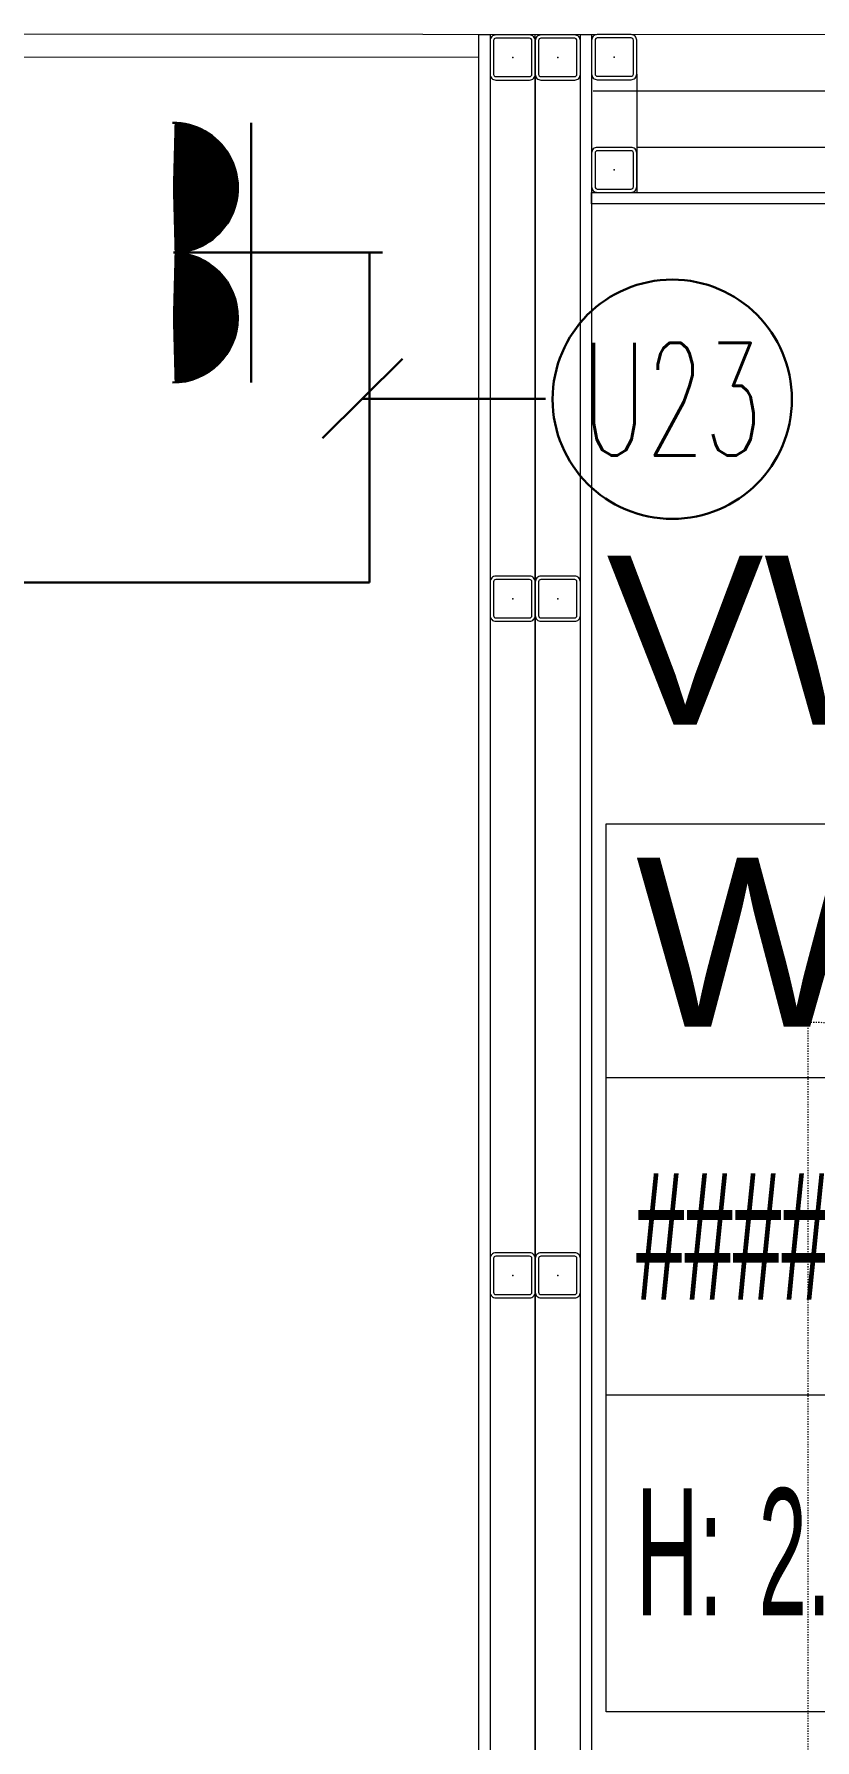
# Model space of a CAD drawing. Extents: x -1439 to 34962, y -872 to 8330.
# Drawn here: x 16996.4 to 17065.6, y 3306.2 to 3457.5 of the extents above; entities that cross this region are included whole.
import ezdxf
from ezdxf.enums import TextEntityAlignment as Align

# ---------------------------------------------------------------- set-up
doc = ezdxf.new("R2010")
doc.units = 0
doc.linetypes.add('DOT2', pattern=[0.125, 0, -0.125])
doc.layers.get('0').update_dxf_attribs({"color": 9, "lineweight": 9})
for name, color, linetype, lineweight in [('00', 9, 'Continuous', 9), ('06D', 9, 'Continuous', 9), ('10', 9, 'Continuous', 9), ('11', 9, 'Continuous', 9), ('14', 9, 'Continuous', 9), ('20', 9, 'DOT2', 9), ('21_MAHAL', 9, 'Continuous', 9), ('33', 9, 'BATTING', 9), ('E-KABLO', 7, 'Continuous', 30), ('E-LINYE', 7, 'Continuous', 30), ('E-ÇİFTLİ UPS PRİZ', 7, 'Continuous', 30)]:
    doc.layers.add(name, color=color, linetype=linetype, lineweight=lineweight)
doc.styles.add('Arial', font='arial.ttf', dxfattribs={"height": 2.5})
doc.styles.add('E-YAZI', font='txttw.shx')
doc.styles.add('MuuM_TEXT-STANDART', font='ARIALN.TTF')
doc.linetypes.add('BATTING', pattern='A,0.0001,-0.1,[134,ltypeshp.shx,S=0.1,R=0,X=-0.1,Y=0],-0.2,[134,ltypeshp.shx,S=0.1,R=180,X=0.1,Y=0],-0.1', length=0.4001)

# ---------------------------------------------------------------- blocks, each defined once
blk = doc.blocks.new('Prf-40x40')
for points in [[(1.5, -2), (-1.5, -2, -0.414214), (-2, -1.5), (-2, 1.5, -0.414214), (-1.5, 2), (1.5, 2, -0.414214), (2, 1.5), (2, -1.5, -0.414214)], [(1.5, -1.7), (-1.5, -1.7, -0.414214), (-1.7, -1.5), (-1.7, 1.5, -0.414214), (-1.5, 1.7), (1.5, 1.7, -0.414214), (1.7, 1.5), (1.7, -1.5, -0.414214)]]:
    blk.add_lwpolyline(points, format="xyb", close=True)
blk.add_point((0, 0))
blk = doc.blocks.new('P-AH-01-10')
at = {"layer": '20'}
blk.add_lwpolyline([(-9.87, -13.1), (-91.47, -13.1)], dxfattribs=at)
blk.add_arc((-9.18, -13.22), 82.29, 179.9189, 269.4168, dxfattribs=at)
blk = doc.blocks.new('0_roomno2')
blk.add_lwpolyline([(19.375, -10.5), (0, -10.5), (0, 0), (19.375, 0)], close=True)
for points in [[(0, -3), (19.375, -3)], [(0, -6.75), (8.125, -6.75)]]:
    blk.add_lwpolyline(points)
at = {"style": 'MuuM_TEXT-STANDART', "width": 0.6}
blk.add_text('H:', height=1.5, dxfattribs=at).set_placement((0.35, -8.608), align=Align.MIDDLE_LEFT)
at = {"style": 'Arial'}
blk.add_attdef('ODANO', (0, 1.17), '', height=2, dxfattribs=at)
blk.add_attdef('MEKANADI', text='', height=2, dxfattribs=at).set_placement((0.35, -3), align=Align.BOTTOM_LEFT)
at = {"style": 'MuuM_TEXT-STANDART', "width": 0.6}
for tag, p in [('YER01', (10, -4.5)), ('TAVAN01', (13.75, -4.5)), ('DUVAR01', (17.5, -4.5)), ('YER02', (10, -6.75)), ('TAVAN02', (13.75, -6.75)), ('DUVAR02', (17.5, -6.75)), ('YER03', (10, -9)), ('TAVAN03', (13.75, -9)), ('DUVAR03', (17.5, -9))]:
    blk.add_attdef(tag, text='', height=1.5, dxfattribs=at).set_placement(p, align=Align.MIDDLE_CENTER)
for tag, p in [('M2', (0.35, -4.875)), ('TEMIZTAVANYUKSEKLIGI', (1.8, -8.608))]:
    blk.add_attdef(tag, text='', height=1.5, dxfattribs=at).set_placement(p, align=Align.MIDDLE_LEFT)
blk = doc.blocks.new('100_ÇİFTLİ UPS PRİZ')
at = {"layer": 'E-ÇİFTLİ UPS PRİZ', "color": 4}
for p, q in [((0, 3.862), (0, 0)), ((-2.4, 2.425), (2.4, 2.425))]:
    blk.add_line(p, q, dxfattribs=at)
at = {"layer": 'E-ÇİFTLİ UPS PRİZ', "color": 4, "const_width": 1.2}
for points in [[(-1.8, 3.855, 0.97398), (-0.6, 3.855, 0.97398)], [(0.6, 3.855, 0.97398), (1.8, 3.855, 0.97398)]]:
    blk.add_lwpolyline(points, format="xyb", dxfattribs=at)
at = {"layer": 'E-ÇİFTLİ UPS PRİZ', "color": 4}
for centre, start, end in [((-1.2, 3.87), 179.6083, 359.6083), ((1.2, 3.87), 180.3917, 0.3917)]:
    blk.add_arc(centre, 1.2, start, end, dxfattribs=at)

msp = doc.modelspace()

# ---------------------------------------------------------------- linework, layer by layer
at = {"layer": '00'}
msp.add_lwpolyline([(17450.84, 3457.4), (17450.84, 3457.4), (16820.84, 3457.5), (16820.84, 3405)], dxfattribs=at)
at = {"layer": '06D'}
for points in [[(17040.84, 3455.43), (17040.84, 3246)], [(17049.84, 3453.96), (17049.84, 3443.46)], [(17110.06, 3447.46), (17049.84, 3447.46)]]:
    msp.add_lwpolyline(points, dxfattribs=at)
at = {"layer": '11'}
for points in [[(17036.84, 3242.5), (17035.84, 3242.5), (17035.84, 3457.46), (17036.84, 3457.46)], [(17045.84, 3242.5), (17044.84, 3242.5), (17044.84, 3457.46), (17045.84, 3457.46)], [(17045.84, 3442.46), (17045.84, 3443.46), (17225.84, 3443.46), (17225.84, 3442.46)]]:
    msp.add_lwpolyline(points, close=True, dxfattribs=at)
at = {"layer": '14'}
msp.add_lwpolyline([(16822.84, 3403), (16822.84, 3455.5), (17035.84, 3455.46)], dxfattribs=at)
at = {"layer": '33', "ltscale": 0.3}
for points in [[(17040.84, 3242.5), (17040.84, 3457.46)], [(17225.84, 3452.44), (17045.98, 3452.44)]]:
    msp.add_lwpolyline(points, dxfattribs=at)
at = {"layer": 'E-KABLO', "color": 4, "ltscale": 40}
for p in [(17026.15, 3438.18), (16854.74, 3408.87)]:
    msp.add_line(p, (17026.15, 3408.87), dxfattribs=at)
at = {"layer": 'E-KABLO', "color": 7, "linetype": 'Continuous'}
msp.add_circle((17052.99, 3425.12), 10.61, dxfattribs=at)
at = {"layer": 'E-LINYE', "color": 7, "linetype": 'Continuous'}
for p, q in [((17029.07, 3428.69), (17021.96, 3421.66)), ((17041.74, 3425.17), (17025.51, 3425.17))]:
    msp.add_line(p, q, dxfattribs=at)

# ---------------------------------------------------------------- block references
at = {"layer": '10', "xscale": -1}
for name, p, rotation in [('Prf-40x40', (17038.84, 3455.43), 270), ('Prf-40x40', (17042.84, 3455.43), 270), ('Prf-40x40', (17047.84, 3455.46), 270), ('Prf-40x40', (17047.84, 3445.46), 270), ('Prf-40x40', (17038.84, 3407.43), 270), ('Prf-40x40', (17042.84, 3407.43), 270), ('P-AH-01-10', (17051.94, 3278.41), 90), ('Prf-40x40', (17038.84, 3347.43), 270), ('Prf-40x40', (17042.84, 3347.43), 270)]:
    msp.add_blockref(name, p, dxfattribs=dict(at, rotation=rotation))
at = {"layer": '21_MAHAL'}
ref = msp.add_blockref('0_roomno2', (17047.14, 3387.47), dxfattribs=dict(at, xscale=7.5, yscale=7.5, zscale=7.5))
ref.add_attrib('ODANO', 'VW-K1-11', (17047.14, 3396.25), dxfattribs={"layer": '0', "height": 15, "style": 'Arial'})
ref.add_attrib('MEKANADI', 'WC BAYAN', dxfattribs={"layer": '0', "height": 15, "style": 'Arial'}).set_placement((17049.76, 3364.97), align=Align.BOTTOM_LEFT)
ref.add_attrib('M2', '#### m2', dxfattribs={"layer": '0', "height": 11.25, "style": 'MuuM_TEXT-STANDART', "width": 0.6}).set_placement((17049.76, 3350.91), align=Align.MIDDLE_LEFT)
ref.add_attrib('TEMIZTAVANYUKSEKLIGI', '2.40 m', dxfattribs={"layer": '0', "height": 11.25, "style": 'MuuM_TEXT-STANDART', "width": 0.6}).set_placement((17060.64, 3322.91), align=Align.MIDDLE_LEFT)
at = {"layer": 'E-ÇİFTLİ UPS PRİZ', "xscale": 4.799999999999999, "yscale": 4.799999999999999, "zscale": 4.799999999999999, "rotation": 90.00000000000001}
msp.add_blockref('100_ÇİFTLİ UPS PRİZ', (17027.28, 3438.12), dxfattribs=at)

# ---------------------------------------------------------------- texts
at = {"layer": 'E-KABLO', "color": 3, "linetype": 'Continuous', "style": 'E-YAZI', "width": 0.6}
msp.add_text('U23', height=10, dxfattribs=at).set_placement((17052.99, 3425.12), align=Align.MIDDLE_CENTER)

doc.saveas('drawing.dxf')
